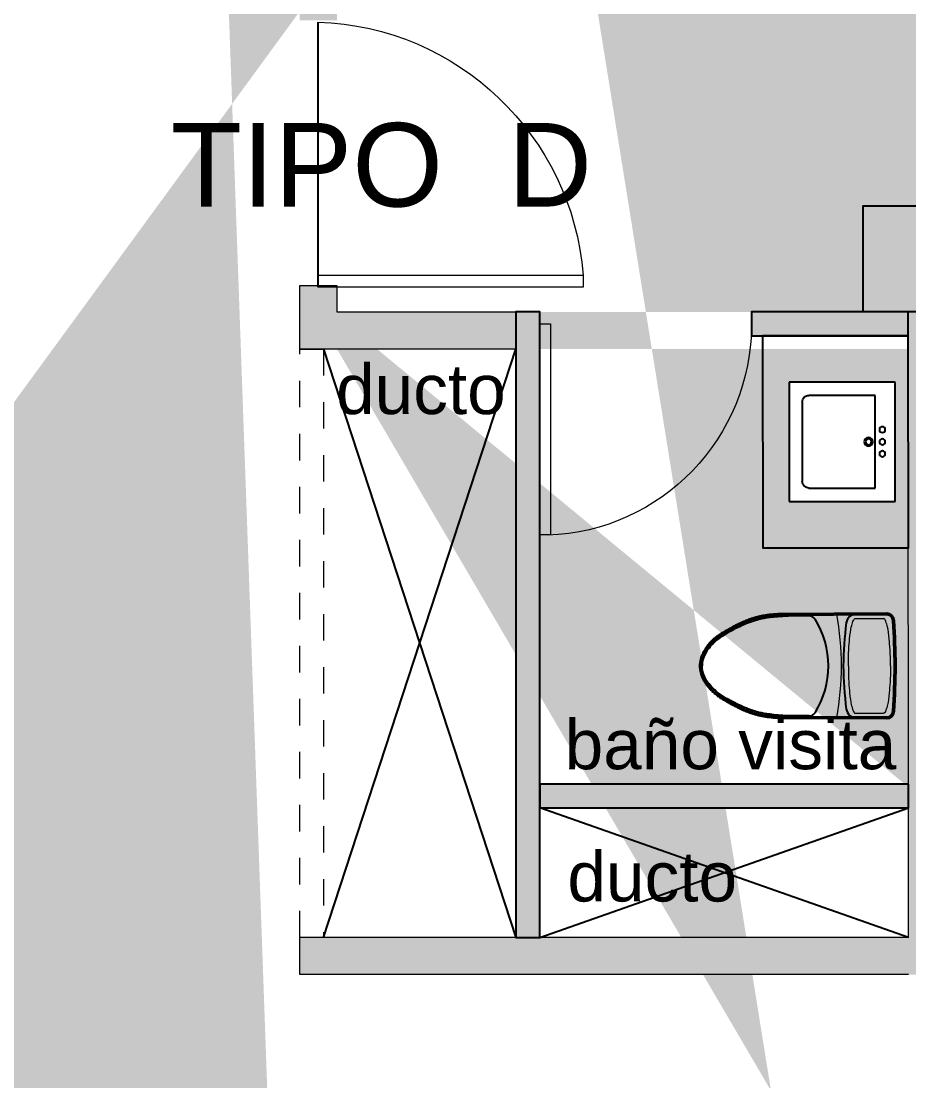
# Model space of a CAD drawing. Header units: metres. Extents: x -598 to 357, y -242 to 574.
# Drawn here: x -248.839 to -245.488, y 293.333 to 297.331 of the extents above; entities that cross this region are included whole.
import ezdxf

# ---------------------------------------------------------------- set-up
doc = ezdxf.new("R2010")
doc.units = ezdxf.units.M
doc.set_wipeout_variables(frame=1)
doc.linetypes.add('xref_Nivel TIPICO$0$HIDDEN2', pattern=[0.1875, 0.125, -0.0625])
for name, color, linetype, lineweight in [('A-DOOR', 1, 'Continuous', 18), ('Muro Mamspoteria', 5, 'Continuous', 9), ('P-SANR-FIXT', 251, 'Continuous', 18), ('xref_Nivel TIPICO$0$D-dintel tablayeso', 8, 'Continuous', 18), ('xref_Nivel TIPICO$0$P-puerta', 1, 'Continuous', 18)]:
    doc.layers.add(name, color=color, linetype=linetype, lineweight=lineweight)
for name, color, linetype in [('APTOS_SPZ_MCH_N2 MUNI$0$DUCTOS', 1, 'Continuous'), ('Muebles fijos', 251, 'Continuous'), ('T-texto', 8, 'Continuous'), ('xref_Nivel TIPICO$0$H-hatch mamposteria', 8, 'Continuous'), ('xref_Nivel TIPICO$0$H-hatch tablayeso', 9, 'Continuous'), ('xref_Nivel TIPICO$0$M-muebles', 1, 'Continuous'), ('xref_Nivel TIPICO$0$M-muro tablayeso', 4, 'Continuous')]:
    doc.layers.add(name, color=color, linetype=linetype)
doc.styles.get("Standard").update_dxf_attribs({"font": 'arial.ttf'})

# ---------------------------------------------------------------- blocks, each defined once
blk = doc.blocks.new('xref_Nivel TIPICO$0$P-90')
at = {"layer": 'Defpoints', "color": 8, "true_color": 0x808080}
blk.add_lwpolyline([(0, 0), (0.9, 0)], dxfattribs=at)
at = {"layer": 'xref_Nivel TIPICO$0$P-puerta'}
for p, q in [((0.0404, 0.9), (0, 0.9)), ((0, 0.9), (0, 0)), ((0.0404, 0), (0.0404, 0.9)), ((0, 0), (0.0404, 0))]:
    blk.add_line(p, q, dxfattribs=at)
at = {"layer": 'xref_Nivel TIPICO$0$P-puerta', "color": 8, "true_color": 0x808080}
blk.add_arc((-0.0344, -0.032), 0.935, 1.9599, 85.4069, dxfattribs=at)
blk = doc.blocks.new('*U297')
at = {"layer": 'xref_Nivel TIPICO$0$H-hatch tablayeso', "transparency": 33554559}
h = blk.add_hatch(color=256, dxfattribs=at)
h.dxf.hatch_style = 1
h.paths.add_polyline_path([(0, 90), (0, 0), (2360, 0), (2360, 90)])
at = {"layer": 'xref_Nivel TIPICO$0$M-muro tablayeso'}
blk.add_lwpolyline([(2360, 0), (0, 0), (0, 90), (2360, 90), (2360, 0)], dxfattribs=at)
blk = doc.blocks.new('*U296')
at = {"layer": 'xref_Nivel TIPICO$0$H-hatch tablayeso', "transparency": 33554559}
h = blk.add_hatch(color=256, dxfattribs=at)
h.dxf.hatch_style = 1
h.paths.add_polyline_path([(0, 90), (0, 0), (591.6, 0), (591.6, 90)])
at = {"layer": 'xref_Nivel TIPICO$0$M-muro tablayeso'}
blk.add_lwpolyline([(591.6, 0), (0, 0), (0, 90), (591.6, 90), (591.6, 0)], dxfattribs=at)
blk = doc.blocks.new('Toilet_Oval_17859 - MO- Inodoro-439146-NIVEL TIPICO 5 - 7  - AMOBLADO')
at = {"layer": 'P-SANR-FIXT', "lineweight": 50}
for p, q in [((-0.196, 0.4633), (-0.194, 0.0621)), ((0.194, 0.0621), (0.196, 0.4633))]:
    blk.add_line(p, q, dxfattribs=at)
at = {"layer": 'P-SANR-FIXT'}
for p, q in [((-0.1786, 0.3447), (-0.1786, 0.4512)), ((0.1786, 0.3447), (0.1786, 0.4512))]:
    blk.add_line(p, q, dxfattribs=at)
at = {"layer": 'P-SANR-FIXT', "lineweight": 25}
for p, q in [((-0.1887, 0.1708), (-0.1884, 0.0926)), ((0.1887, 0.1708), (0.1884, 0.0926))]:
    blk.add_line(p, q, dxfattribs=at)
at = {"layer": 'P-SANR-FIXT', "lineweight": 50}
for centre, radius, start, end in [((-0.1706, 0.4633), 0.0254, 90, 180), ((0, -1.9235), 2.4182, 90, 94.0453), ((0, -1.9235), 2.4182, 85.9547, 90), ((0.1706, 0.4633), 0.0254, 360, 90)]:
    blk.add_arc(centre, radius, start, end, dxfattribs=at)
at = {"layer": 'P-SANR-FIXT', "lineweight": 25}
for centre, radius, start, end in [((-0.1579, 0.3484), 0.0381, 180, 262.1046), ((0.1579, 0.3484), 0.0381, 277.8954, 0), ((0, 1.487), 1.1875, 262.1046, 277.8954), ((0, -0.0901), 0.3336, 58.0304, 121.9696), ((-0.1626, 0.1709), 0.0261, 122.4497, 180.2256), ((0.1626, 0.1709), 0.0261, 359.7744, 57.5503)]:
    blk.add_arc(centre, radius, start, end, dxfattribs=at)
at = {"layer": 'P-SANR-FIXT'}
blk.add_arc((0, -0.8197), 1.112, 79.8479, 100.1521, dxfattribs=at)
for points in [[(0, 0.4774), (-0.0484, 0.4774), (-0.1037, 0.4729), (-0.1428, 0.4681), (-0.1653, 0.461), (-0.1744, 0.4578), (-0.1786, 0.4531), (-0.1786, 0.4512)], [(0, 0.4774), (0.0484, 0.4774), (0.1037, 0.4729), (0.1428, 0.4681), (0.1653, 0.461), (0.1744, 0.4578), (0.1786, 0.4531), (0.1786, 0.4512)], [(0, 0.3185), (-0.0484, 0.3185), (-0.1037, 0.323), (-0.1428, 0.3278), (-0.1653, 0.3349), (-0.1744, 0.3381), (-0.1786, 0.3428), (-0.1786, 0.3447)], [(0, 0.3185), (0.0484, 0.3185), (0.1037, 0.323), (0.1428, 0.3278), (0.1653, 0.3349), (0.1744, 0.3381), (0.1786, 0.3428), (0.1786, 0.3447)]]:
    blk.add_open_spline(points, degree=3, knots=[0, 0, 0, 0, 0.1566407, 0.2861825, 0.3655305, 0.4088071, 0.4283279, 0.4283279, 0.4283279, 0.4283279], dxfattribs=at)
at = {"layer": 'P-SANR-FIXT', "lineweight": 25}
for points in [[(-0.1884, 0.0926), (-0.1844, 0.0317), (-0.1781, -0.0197), (-0.1546, -0.0809), (-0.1328, -0.1236), (-0.1143, -0.1557), (-0.0938, -0.1851), (-0.066, -0.2094), (-0.0504, -0.2203), (-0.0177, -0.234), (0, -0.2337)], [(0.1884, 0.0926), (0.1844, 0.0317), (0.1781, -0.0197), (0.1546, -0.0809), (0.1328, -0.1236), (0.1143, -0.1557), (0.0938, -0.1851), (0.066, -0.2094), (0.0504, -0.2203), (0.0177, -0.234), (0, -0.2337)]]:
    blk.add_open_spline(points, degree=3, knots=[0, 0, 0, 0, 0.19509, 0.375915, 0.540569, 0.672678, 0.792703, 0.893059, 0.993012, 1.071971, 1.071971, 1.071971, 1.071971], dxfattribs=at)
at = {"layer": 'P-SANR-FIXT', "lineweight": 50}
for points, knots in [([(-0.194, 0.0621), (-0.1937, 0.0503), (-0.1924, 0.028), (-0.189, 0.0038), (-0.1855, -0.0137), (-0.1826, -0.0259), (-0.1794, -0.0373), (-0.176, -0.048), (-0.1724, -0.0579), (-0.1688, -0.0672), (-0.165, -0.0758), (-0.1613, -0.084), (-0.1576, -0.0916), (-0.1529, -0.1013), (-0.1473, -0.1124), (-0.141, -0.1244), (-0.133, -0.1391), (-0.1251, -0.152), (-0.117, -0.1643), (-0.1107, -0.1733), (-0.1038, -0.1821), (-0.0962, -0.1908), (-0.0878, -0.1992), (-0.0783, -0.2075), (-0.0677, -0.2156), (-0.0585, -0.2217), (-0.0519, -0.2254), (-0.0482, -0.2275), (-0.0454, -0.2289), (-0.0426, -0.2302), (-0.0399, -0.2315), (-0.0376, -0.2325), (-0.0356, -0.2332), (-0.0335, -0.2339), (-0.0309, -0.2348), (-0.0276, -0.2357), (-0.0241, -0.2366), (-0.0201, -0.2374), (-0.0156, -0.2381), (-0.0092, -0.2391), (-0.0038, -0.2397), (0, -0.24)], [0, 0, 0, 0, 0.041667, 0.083333, 0.104167, 0.125, 0.145833, 0.166667, 0.1875, 0.208333, 0.229167, 0.25, 0.270833, 0.291667, 0.333333, 0.375, 0.416667, 0.5, 0.541667, 0.583333, 0.625, 0.666667, 0.708333, 0.75, 0.791667, 0.833333, 0.854167, 0.864583, 0.875, 0.885417, 0.895833, 0.90625, 0.911458, 0.916667, 0.927083, 0.9375, 0.947917, 0.958333, 0.96875, 0.979167, 1, 1, 1, 1]), ([(0, -0.24), (0.0038, -0.2397), (0.0092, -0.2391), (0.0156, -0.2381), (0.0201, -0.2374), (0.0241, -0.2366), (0.0276, -0.2357), (0.0309, -0.2348), (0.0341, -0.2338), (0.0371, -0.2327), (0.0399, -0.2315), (0.0426, -0.2302), (0.0454, -0.2289), (0.0482, -0.2275), (0.0519, -0.2254), (0.0585, -0.2217), (0.0677, -0.2156), (0.0783, -0.2075), (0.0878, -0.1992), (0.0962, -0.1908), (0.1038, -0.1821), (0.1107, -0.1733), (0.117, -0.1643), (0.1251, -0.152), (0.133, -0.1391), (0.141, -0.1244), (0.1473, -0.1124), (0.1529, -0.1013), (0.1576, -0.0916), (0.1613, -0.084), (0.165, -0.0758), (0.1688, -0.0672), (0.1724, -0.0579), (0.176, -0.048), (0.1794, -0.0373), (0.1826, -0.0259), (0.1855, -0.0137), (0.189, 0.0038), (0.1924, 0.028), (0.1937, 0.0503), (0.194, 0.0621)], [0, 0, 0, 0, 0.020833, 0.03125, 0.041667, 0.052083, 0.0625, 0.072917, 0.083333, 0.09375, 0.104167, 0.114583, 0.125, 0.135417, 0.145833, 0.166667, 0.208333, 0.25, 0.291667, 0.333333, 0.375, 0.416667, 0.458333, 0.5, 0.583333, 0.625, 0.666667, 0.708333, 0.729167, 0.75, 0.770833, 0.791667, 0.8125, 0.833333, 0.854167, 0.875, 0.895833, 0.916667, 0.958333, 1, 1, 1, 1])]:
    blk.add_open_spline(points, degree=3, knots=knots, dxfattribs=at)
blk = doc.blocks.new('L3')
blk.add_wipeout([(24.5796, 24.0767), (25.0296, 24.0767), (25.0296, 23.6767), (24.5796, 23.6767)]).dxf.layer = 'Muebles fijos'
at = {"layer": 'Muebles fijos'}
for p, q in [((24.5796, 24.0767), (25.0296, 24.0767)), ((24.5796, 23.6767), (24.5796, 24.0767)), ((24.6546, 24.0767), (24.9546, 24.0767)), ((25.0296, 24.0767), (25.0296, 23.6767)), ((24.5796, 23.7517), (24.5796, 24.0017)), ((24.6296, 23.7517), (24.6296, 24.0017)), ((24.6296, 23.7517), (24.6296, 24.0017)), ((24.6546, 24.0267), (24.9546, 24.0267)), ((24.6546, 24.0267), (24.9546, 24.0267)), ((24.9796, 24.0017), (24.9796, 23.7517)), ((24.9796, 24.0017), (24.9796, 23.7517)), ((25.0296, 24.0017), (25.0296, 23.6767)), ((24.9796, 23.7517), (24.6296, 23.7517)), ((24.9796, 23.7517), (24.8832, 23.7517)), ((25.0296, 23.6767), (24.5796, 23.6767)), ((25.0296, 23.6767), (24.5796, 23.6767))]:
    blk.add_line(p, q, dxfattribs=at)
for centre, radius in [((24.8046, 23.7766), 0.0161), ((24.8046, 23.7766), 0.0111), ((24.7588, 23.7245), 0.0111), ((24.8046, 23.7245), 0.0111), ((24.8504, 23.7245), 0.0111)]:
    blk.add_circle(centre, radius, dxfattribs=at)
for centre, start, end in [((24.6546, 24.0017), 90, 180), ((24.6546, 24.0017), 90, 180), ((24.9546, 24.0017), 0, 90), ((24.9546, 24.0017), 0, 90)]:
    blk.add_arc(centre, 0.025, start, end, dxfattribs=at)
blk = doc.blocks.new('Familia Puertas - P-7-13066183-AMUEBLADAS N8 _18_34')
at = {"layer": 'A-DOOR'}
for p, q in [((-0.4492, 1), (-0.5, 1)), ((-0.5, 1), (-0.5, 0)), ((-0.4492, 0), (-0.4492, 1)), ((-0.5, 0), (-0.4492, 0))]:
    blk.add_line(p, q, dxfattribs=at)
at = {"layer": 'A-DOOR', "color": 8, "true_color": 0x808080}
blk.add_arc((-0.4972, 0.0006), 1.0022, 359.9645, 87.9854, dxfattribs=at)
blk = doc.blocks.new('*U298')
at = {"layer": 'xref_Nivel TIPICO$0$H-hatch tablayeso', "transparency": 33554559}
h = blk.add_hatch(color=256, dxfattribs=at)
h.dxf.hatch_style = 1
h.paths.add_polyline_path([(0, 90), (0, 0), (1392.2, 0), (1392.2, 90)])
at = {"layer": 'xref_Nivel TIPICO$0$M-muro tablayeso'}
blk.add_lwpolyline([(1392.2, 0), (0, 0), (0, 90), (1392.2, 90), (1392.2, 0)], dxfattribs=at)
blk = doc.blocks.new('*U349')
at = {"layer": 'xref_Nivel TIPICO$0$D-dintel tablayeso', "linetype": 'xref_Nivel TIPICO$0$HIDDEN2', "ltscale": 0.2}
blk.add_lwpolyline([(0.09, 0), (0, 0), (0, 2.22), (0.09, 2.22)], close=True, dxfattribs=at)

msp = doc.modelspace()

# ---------------------------------------------------------------- hatches: boundary and pattern name
at = {"layer": 'xref_Nivel TIPICO$0$H-hatch mamposteria', "transparency": 33554585}
h = msp.add_hatch(color=256, dxfattribs=at)
h.dxf.hatch_style = 1
h.paths.add_polyline_path([(-243.8209, 300.2734), (-243.6809, 300.2734), (-243.6809, 301.9595), (-243.8209, 301.9595)], flags=17)
h.paths.add_polyline_path([(-242.6778, 304.9192), (-242.6788, 307.7945), (-242.8188, 307.7945), (-242.8178, 304.9192)])
h.paths.add_polyline_path([(-243.7788, 291.8835), (-243.7788, 291.6835), (-244.0782, 291.6827), (-244.0782, 291.713), (-244.0982, 291.7139), (-244.0603, 291.8827)], flags=17)
h.paths.add_polyline_path([(-251.5387, 299.3945), (-251.5387, 299.5345), (-256.5387, 299.5345), (-256.5387, 299.3945)], flags=17)
h.paths.add_polyline_path([(-250.6387, 299.5345), (-250.6387, 299.3945), (-249.5787, 299.3945), (-249.5787, 295.7822), (-249.4387, 295.7822), (-249.4387, 300.2945), (-249.5787, 300.2945), (-249.5787, 299.5345)], flags=17)
h.paths.add_polyline_path([(-257.2787, 303.2953), (-257.1387, 303.2953), (-257.1387, 302.6101), (-257.2787, 302.6101)])
h.paths.add_polyline_path([(-257.1387, 303.8953), (-257.2787, 303.8953), (-257.2787, 308.8345), (-256.5387, 308.8345), (-256.5387, 308.6945), (-257.1387, 308.6945)])
h.paths.add_polyline_path([(-248.4448, 308.3045), (-248.4448, 308.4445), (-243.8788, 308.4445), (-243.8788, 308.3045)], flags=17)
h.paths.add_polyline_path([(-254.1337, 308.6945), (-254.1337, 308.8345), (-253.6587, 308.8345), (-253.6587, 308.6945)])
h.paths.add_polyline_path([(-257.2787, 300.2945), (-257.1387, 300.2945), (-257.1387, 299.3945), (-257.2787, 299.3945)])
h.paths.add_polyline_path([(-257.1387, 285.3959), (-257.2787, 285.3959), (-257.2787, 286.9289), (-256.0637, 286.9289), (-256.0637, 286.7889), (-257.1387, 286.7889)])
h.paths.add_polyline_path([(-257.1387, 280.3422), (-257.2787, 280.3422), (-257.2787, 282.4959), (-257.1387, 282.4959)])
h.paths.add_polyline_path([(-251.5387, 279.1284), (-251.6787, 279.1284), (-251.6787, 278.0199), (-253.0387, 278.0199), (-253.0387, 277.8799), (-251.6787, 277.8799), (-251.6787, 276.4718), (-251.1587, 276.4718), (-251.1587, 276.6118), (-251.5387, 276.6118)])
h.paths.add_polyline_path([(-247.1472, 288.8545), (-247.1472, 288.7145), (-249.4387, 288.7145), (-249.4387, 276.4718), (-249.9587, 276.4718), (-249.9587, 276.6118), (-249.5787, 276.6118), (-249.5787, 288.8545)])
h.paths.add_polyline_path([(-256.5387, 278.0199), (-256.5387, 277.8799), (-257.2787, 277.8799), (-257.2787, 279.3422), (-257.1387, 279.3422), (-257.1387, 278.0199)])
h.paths.add_polyline_path([(-257.2787, 284.3959), (-257.2777, 283.4959), (-257.1377, 283.4959), (-257.1387, 284.3959)])
h.paths.add_polyline_path([(-257.1387, 293.8359), (-257.2787, 293.8359), (-257.2787, 292.6835), (-257.1387, 292.6835)], flags=17)
h.paths.add_polyline_path([(-257.2787, 296.3689), (-255.745, 296.3689), (-255.745, 296.2289), (-257.1387, 296.2289), (-257.1377, 294.8359), (-257.2777, 294.8359)])
edge = h.paths.add_edge_path()
edge.add_line((-242.6783, 304.3505), (-242.8188, 304.3505))
edge.add_line((-242.8188, 304.3505), (-242.8188, 303.9995))
edge.add_line((-242.8188, 303.9995), (-244.4817, 303.9995))
edge.add_line((-244.4817, 303.9995), (-244.4817, 303.8595))
edge.add_line((-244.4817, 303.8595), (-242.6788, 303.8595))
edge.add_line((-242.6788, 303.8595), (-242.6788, 304.3505))
edge.add_line((-257.2777, 284.3959), (-257.1377, 284.3959))
edge.add_line((-242.6788, 290.9835), (-242.6788, 289.234))
edge.add_line((-242.6788, 289.234), (-245.489, 289.234))
edge.add_line((-247.6472, 289.8545), (-247.7872, 289.8545))
edge.add_line((-248.4448, 308.3065), (-248.4448, 308.4465))
edge.add_line((-243.4387, 277.32), (-243.4387, 277.46))
edge.add_line((-242.8191, 280.6731), (-242.6811, 280.6731))
edge.add_line((-242.8191, 281.2731), (-242.6815, 281.2731))
edge.add_line((-244.8918, 293.734), (-245.489, 293.734))
edge.add_line((-245.489, 293.734), (-245.489, 296.094))
edge.add_line((-245.489, 296.094), (-247.7872, 296.094))
edge.add_line((-247.7872, 296.094), (-247.7872, 296.334))
edge.add_line((-245.0642, 291.6835), (-245.0642, 291.7139))
edge.add_line((-245.0642, 291.7139), (-245.0462, 291.7139))
edge.add_line((-245.0462, 291.7139), (-245.0823, 291.8835))
edge.add_line((-243.8128, 293.934), (-242.8864, 293.934))
edge.add_line((-242.8864, 293.934), (-242.8864, 296.034))
edge.add_line((-242.8864, 296.034), (-245.289, 296.034))
edge.add_line((-245.289, 296.034), (-245.289, 293.934))
edge.add_line((-245.289, 293.934), (-244.8737, 293.934))
edge.add_line((-247.7872, 296.334), (-247.6472, 296.334))
edge.add_line((-247.6472, 296.334), (-247.6472, 296.234))
edge.add_line((-247.6472, 296.234), (-242.6788, 296.234))
edge.add_line((-242.6788, 296.234), (-242.6788, 293.734))
edge.add_line((-242.6788, 293.734), (-243.795, 293.734))
edge.add_line((-243.4387, 277.32), (-243.4387, 277.46))
edge.add_line((-243.4387, 277.46), (-242.8191, 277.46))
edge.add_line((-242.8191, 277.46), (-242.8191, 280.6731))
edge.add_line((-242.6811, 280.6731), (-242.6791, 277.32))
edge.add_line((-242.682, 281.2731), (-242.682, 282.1439))
edge.add_line((-242.682, 282.1439), (-242.8191, 282.1439))
edge.add_line((-242.6791, 277.32), (-243.4387, 277.32))
edge.add_line((-242.8191, 282.1439), (-242.8191, 281.2731))
edge.add_line((-242.6864, 290.9835), (-242.8864, 290.9835))
edge.add_line((-247.6472, 289.8545), (-247.6472, 291.1267))
edge.add_line((-247.6472, 291.1267), (-245.489, 291.1267))
edge.add_line((-245.489, 291.1267), (-245.489, 289.234))
edge.add_line((-245.489, 291.2667), (-247.7872, 291.2667))
edge.add_line((-247.7872, 291.2667), (-247.7872, 289.8545))
edge.add_line((-245.0823, 291.8835), (-245.489, 291.8835))
edge.add_line((-245.489, 291.8835), (-245.489, 291.2667))
edge.add_line((-245.289, 291.6835), (-245.0642, 291.6835))
edge.add_line((-242.8864, 290.9835), (-242.8864, 289.434))
edge.add_line((-242.8864, 289.434), (-245.289, 289.434))
edge.add_line((-245.289, 289.434), (-245.289, 291.6835))
h.paths.add_polyline_path([(-252.5387, 308.6945), (-252.5387, 308.8345), (-253.0587, 308.8345), (-253.0587, 308.6945)])
h.paths.add_polyline_path([(-251.5387, 308.8345), (-251.5387, 308.6945), (-249.5787, 308.6945), (-249.5787, 301.2945), (-249.4387, 301.2945), (-249.4387, 308.3045), (-249.0448, 308.3045), (-249.0448, 308.4445), (-249.4387, 308.4445), (-249.4387, 308.8345)])
h.paths.add_polyline_path([(-257.2775, 290.9835), (-257.1376, 290.9835), (-257.1364, 291.8835), (-257.2764, 291.8835)], flags=17)
h.paths.add_polyline_path([(-257.2785, 290.0945), (-249.5787, 290.0945), (-249.5787, 294.7822), (-249.4387, 294.7822), (-249.4387, 289.8545), (-249.5787, 289.8545), (-249.5787, 289.9545), (-257.2787, 289.9545)])
h.paths.add_polyline_path([(-249.4404, 282.4704), (-249.4387, 282.3304), (-242.6825, 282.3304), (-242.6825, 282.9439), (-242.6825, 282.9439), (-242.6834, 284.3959), (-242.8191, 284.3959), (-242.8208, 282.4704)], flags=16)
h.paths.add_polyline_path([(-247.7872, 302.3005), (-248.3387, 302.3026), (-248.3387, 302.1626), (-247.7872, 302.1605), (-247.7872, 297.334), (-247.6472, 297.334), (-247.6472, 300.9909), (-244.7209, 300.9909), (-244.7209, 301.1309), (-247.6472, 301.1309), (-247.6472, 305.3015), (-246.8109, 305.3015), (-246.8109, 305.4415), (-248.3387, 305.4415), (-248.3387, 305.3015), (-247.7872, 305.3015)], flags=17)
h = msp.add_hatch(color=256, dxfattribs=at)
h.dxf.hatch_style = 1
h.paths.add_polyline_path([(-246.9714, 296.094), (-246.9714, 296.234), (-247.6472, 296.234), (-247.6472, 296.334), (-247.7872, 296.334), (-247.7872, 296.094)])
h.paths.add_polyline_path([(-245.489, 293.8726), (-247.7872, 293.874), (-247.7872, 293.7354), (-245.489, 293.7326), (-245.489, 293.734), (-244.8918, 293.734), (-244.8557, 293.9036), (-244.8737, 293.9036), (-244.8737, 293.934), (-245.289, 293.934), (-245.289, 296.034), (-242.8864, 296.034), (-242.8864, 293.934), (-243.8128, 293.934), (-243.8128, 293.9036), (-243.8331, 293.9036), (-243.795, 293.734), (-242.6788, 293.734), (-242.6788, 296.234), (-245.4898, 296.234), (-245.4898, 296.094), (-245.489, 296.094)])

# ---------------------------------------------------------------- linework, layer by layer
at = {"layer": 'APTOS_SPZ_MCH_N2 MUNI$0$DUCTOS'}
for points in [[(-247.6972, 293.874), (-246.9714, 296.094)], [(-247.6972, 296.094), (-246.9714, 293.874)], [(-246.8814, 293.874), (-245.4892, 294.3626)], [(-245.489, 293.874), (-246.8814, 294.3626)]]:
    msp.add_lwpolyline(points, dxfattribs=at)
at = {"layer": 'Muebles fijos'}
msp.add_lwpolyline([(-245.4898, 296.144), (-246.0398, 296.144), (-246.039, 295.344), (-245.489, 295.344), (-245.4898, 296.144)], dxfattribs=at)
at = {"layer": 'Muro Mamspoteria', "lineweight": 0}
for p, q in [((-247.7872, 296.334), (-247.6472, 296.334)), ((-247.7872, 296.094), (-247.7872, 296.334)), ((-247.6472, 296.334), (-247.6472, 296.234)), ((-247.6472, 296.234), (-246.9714, 296.234)), ((-245.489, 293.874), (-245.4898, 296.234)), ((-246.9714, 296.094), (-247.7872, 296.094)), ((-245.489, 296.094), (-245.4898, 296.094)), ((-245.489, 293.874), (-247.7872, 293.874)), ((-247.7872, 293.734), (-247.7872, 293.874)), ((-245.489, 293.734), (-247.7872, 293.734))]:
    msp.add_line(p, q, dxfattribs=at)
at = {"layer": 'Muro Mamspoteria'}
msp.add_line((-246.9714, 296.234), (-246.9714, 296.094), dxfattribs=at)
at = {"layer": 'xref_Nivel TIPICO$0$M-muebles'}
msp.add_line((-242.6788, 296.234), (-245.6599, 296.234), dxfattribs=at)
msp.add_lwpolyline([(-245.6599, 296.234), (-245.6599, 296.634), (-243.997, 296.634), (-243.997, 296.234)], dxfattribs=at)

# ---------------------------------------------------------------- block references
at = {"layer": 'Muro Mamspoteria', "lineweight": 0, "xscale": -0.7960678973457521, "yscale": 0.7960678973457521, "zscale": 0.7960678973457521, "rotation": 180}
msp.add_blockref('Familia Puertas - P-7-13066183-AMUEBLADAS N8 _18_34', (-246.4833, 296.189), dxfattribs=at)
at = {"layer": 'P-SANR-FIXT', "rotation": 270}
msp.add_blockref('Toilet_Oval_17859 - MO- Inodoro-439146-NIVEL TIPICO 5 - 7  - AMOBLADO', (-246.0345, 294.8983), dxfattribs=at)
at = {"layer": 'xref_Nivel TIPICO$0$D-dintel tablayeso'}
msp.add_blockref('*U349', (-247.7872, 293.874), dxfattribs=at)
at = {"layer": 'xref_Nivel TIPICO$0$M-muro tablayeso', "xscale": -0.001, "yscale": 0.001, "zscale": 0.001}
for name, p, rotation in [('*U297', (-246.8814, 296.234), 90), ('*U296', (-246.0814, 296.234), 180), ('*U298', (-246.8814, 294.4526), 180)]:
    msp.add_blockref(name, p, dxfattribs=dict(at, rotation=rotation))
at = {"layer": 'xref_Nivel TIPICO$0$P-puerta', "xscale": -1.111111111111104, "yscale": 1.111111111111104, "zscale": 1.111111111111104, "rotation": 270}
msp.add_blockref('xref_Nivel TIPICO$0$P-90', (-247.7172, 296.3277), dxfattribs=at)

# ---------------------------------------------------------------- texts
at = {"layer": 'T-texto'}
for s, width, insert, char_height, attachment_point in [('TIPO  D', 1.956406, (-248.2743, 296.627), 0.31534, 7), ('ducto', 0.126065, (-247.6502, 295.8458), 0.1875, 7), ('baño visita', 1.852233, (-246.7872, 294.6961), 0.1875, 1), ('ducto', 0.126065, (-246.7768, 294.0069), 0.1875, 7)]:
    msp.add_mtext_dynamic_manual_height_columns(s, width=width, gutter_width=0.9375, heights=[0], dxfattribs=dict(at, insert=insert, char_height=char_height, attachment_point=attachment_point))

# ---------------------------------------------------------------- next in the draw order: block references
at = {"layer": 'Muebles fijos', "xscale": -1, "rotation": 90.00000000000007}
msp.add_blockref('L3', (-221.8632, 320.5487), dxfattribs=at)

doc.saveas('drawing.dxf')
